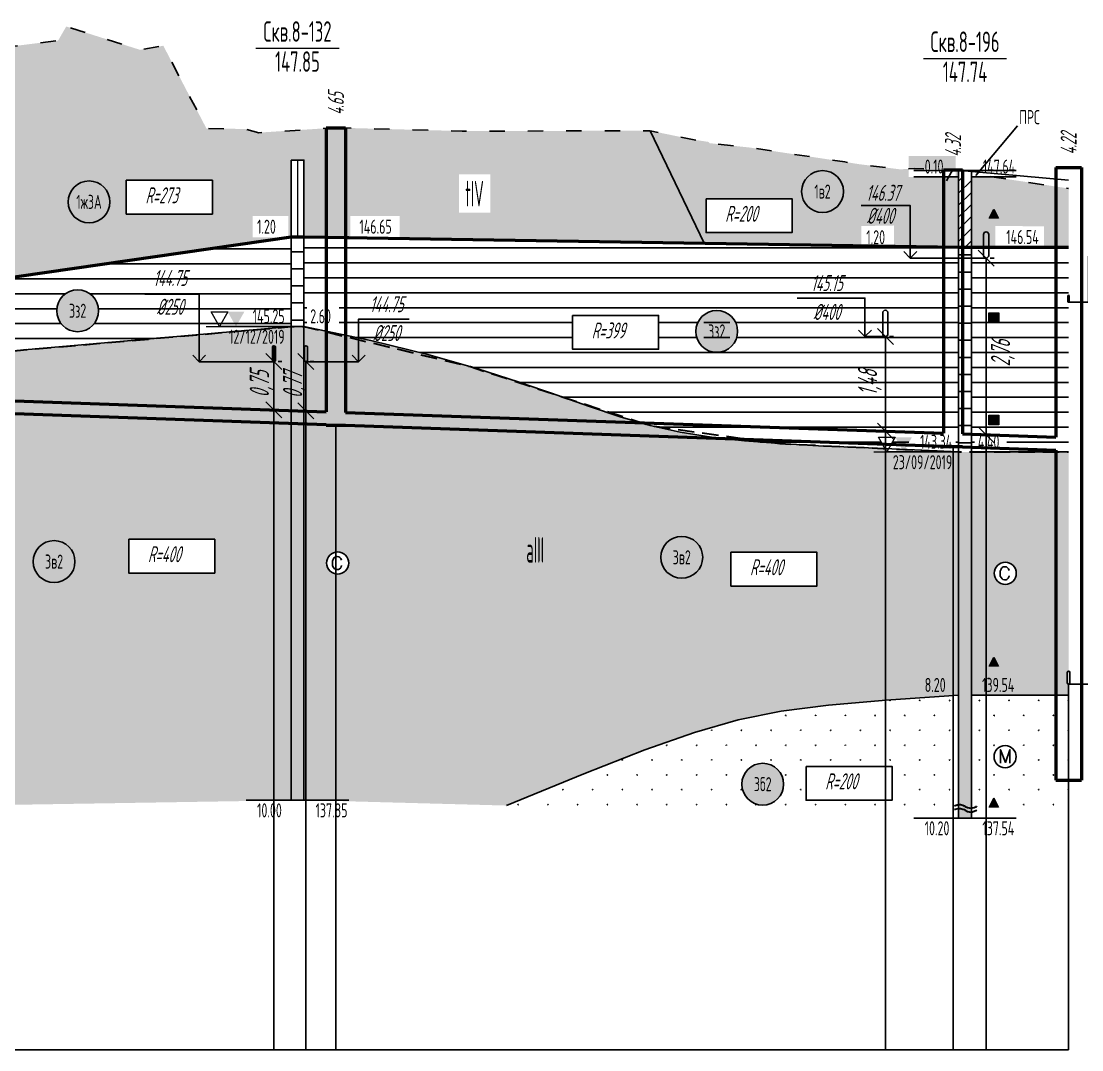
# Model space of a CAD drawing. Header units: metres. Extents: x -34 to 1749, y -3376 to -2956.
# Drawn here: x 201.6 to 367.3, y -3226.5 to -3065.7 of the extents above; entities that cross this region are included whole.
import ezdxf
from ezdxf.enums import TextEntityAlignment as Align

# ---------------------------------------------------------------- set-up
doc = ezdxf.new("R2010")
doc.units = ezdxf.units.M
doc.header["$LTSCALE"] = 0.2
doc.linetypes.add('ACAD_ISO03W100', pattern=[30, 12, -18])
doc.linetypes.add('штриховая', pattern=[19.05, 12.7, -6.35])
for name, color, linetype in [('МГТ_ИГ_Геология', 252, 'Continuous'), ('Примыкания', 7, 'Continuous'), ('Проектная земля', 7, 'Continuous'), ('Таблица', 7, 'Continuous'), ('Трубы', 7, 'Continuous'), ('Узлы', 7, 'Continuous'), ('Чёрная земля', 7, 'ACAD_ISO03W100')]:
    doc.layers.add(name, color=color, linetype=linetype)
doc.styles.add('SPDS', font='SPDS', dxfattribs={"width": 0.7, "oblique": 15, "height": 2.5})
doc.styles.get("Standard").update_dxf_attribs({"font": 'SPDS.shx', "width": 0.7, "oblique": 15, "height": 3})
doc.styles.add('Стиль Simplex', font='simplex.shx')
doc.dimstyles.new('ISO-25', dxfattribs={"dimtxt": 2.5, "dimasz": 2.5, "dimexe": 1.25, "dimexo": 0.625, "dimtad": 1, "dimtxsty": 'Standard', "dimcen": 2.5, "dimadec": 0, "dimazin": 0, "dimtfac": 1, "dimtmove": 0, "dimatfit": 3, "dimfxl": 1, "dimarcsym": 0})
pattern_1 = [(90, (-4.154, -2839.7676), (-2.5, 2.5), [0.11, -4.89]), (45, (-4.154, -2839.6576), (-2.5, 2.5), [0.113137, -3.422397]), (0, (-4.074, -2839.5776), (2.5, 2.5), [0.11, -4.89]), (315, (-3.964, -2839.5776), (2.5, 2.5), [0.113137, -3.422397]), (90, (-3.884, -2839.7676), (-2.5, 2.5), [0.11, -4.89]), (45, (-3.964, -2839.8476), (-2.5, 2.5), [0.113137, -3.422397]), (0, (-4.074, -2839.8476), (2.5, 2.5), [0.11, -4.89]), (315, (-4.154, -2839.7676), (2.5, 2.5), [0.113137, -3.422397])]

# ---------------------------------------------------------------- blocks, each defined once
blk = doc.blocks.new('CCE')
at = {"layer": 'МГТ_ИГ_Геология', "flags": 128}
blk.add_lwpolyline([(0.238, 0.049), (0.229, 0.075), (0.212, 0.091), (0.196, 0.103), (0.17, 0.107), (0.147, 0.103), (0.131, 0.093), (0.119, 0.084), (0.112, 0.068), (0.103, 0.049), (0.096, 0.035), (0.096, 0.014), (0.096, -0.005), (0.096, -0.023), (0.1, -0.04), (0.114, -0.063), (0.131, -0.084), (0.142, -0.091), (0.168, -0.098), (0.191, -0.096), (0.203, -0.091), (0.226, -0.07), (0.233, -0.049), (0.238, -0.04), (0.238, -0.033)], dxfattribs=at)
at = {"layer": 'МГТ_ИГ_Геология'}
blk.add_circle((0.178, 0.004), 0.173, dxfattribs=at)
blk = doc.blocks.new('DN')
at = {"layer": 'МГТ_ИГ_Геология', "lineweight": 30, "flags": 128}
for points in [[(-0.126, -0.007), (-0.117, -0.002), (-0.073, 0.011), (-0.033, 0.011), (0.003, 0), (0.02, -0.007), (0.039, -0.019), (0.074, -0.037), (0.103, -0.043), (0.125, -0.048), (0.151, -0.043), (0.18, -0.036), (0.213, -0.019), (0.223, -0.012)], [(-0.126, -0.068), (-0.117, -0.063), (-0.073, -0.05), (-0.033, -0.05), (0.003, -0.059), (0.02, -0.067), (0.039, -0.079), (0.074, -0.098), (0.103, -0.103), (0.125, -0.108), (0.151, -0.103), (0.18, -0.095), (0.213, -0.079), (0.223, -0.072)]]:
    blk.add_lwpolyline(points, dxfattribs=at)
blk = doc.blocks.new('PR_KV')
at = {"linetype": 'Continuous', "lineweight": 0}
blk.add_hatch(color=252, dxfattribs=at).paths.add_polyline_path([(-0.077, 0.075), (0.077, 0.075), (0.077, -0.075), (-0.077, -0.075)])
at = {"color": 252, "linetype": 'Continuous', "lineweight": 0, "flags": 128}
blk.add_lwpolyline([(-0.077, 0.075), (0.077, 0.075), (0.077, -0.075), (-0.077, -0.075)], close=True, dxfattribs=at)
blk = doc.blocks.new('PR_TR')
at = {"linetype": 'Continuous', "lineweight": 0}
blk.add_hatch(color=252, dxfattribs=at).paths.add_polyline_path([(0.072, -0.049), (-0.071, -0.049), (-0.001, 0.094)])
at = {"color": 252, "linetype": 'Continuous', "lineweight": 0, "flags": 128}
blk.add_lwpolyline([(0.072, -0.049), (-0.071, -0.049), (-0.001, 0.094)], close=True, dxfattribs=at)
blk = doc.blocks.new('CME')
at = {"layer": 'МГТ_ИГ_Геология', "flags": 128}
blk.add_lwpolyline([(0.103, -0.103), (0.103, 0.107), (0.18, -0.091), (0.252, 0.107), (0.252, -0.103)], dxfattribs=at)
at = {"layer": 'МГТ_ИГ_Геология'}
blk.add_circle((0.176, -0.001), 0.173, dxfattribs=at)
blk = doc.blocks.new('круг1_-26_3_-64_')
at = {"layer": 'МГТ_ИГ_Геология', "true_color": 0xffffff}
blk.add_hatch(color=7, dxfattribs=at).paths.add_polyline_path([(-0.327, 0, 1), (0.327, 0, 1)])
at = {"color": 7, "lineweight": 25}
blk.add_circle((0, 0), 0.327, dxfattribs=at)
at = {"layer": 'МГТ_ИГ_Геология', "style": 'Стиль Simplex', "width": 0.590909}
blk.add_text('1ж3А', height=0.22, dxfattribs=at).set_placement((0, 0), align=Align.MIDDLE_CENTER)
blk = doc.blocks.new('круг3_-25_2')
at = {"true_color": 0xffffff}
blk.add_hatch(color=7, dxfattribs=at).paths.add_polyline_path([(-0.327, 0, 1), (0.327, 0, 1)])
at = {"color": 7, "lineweight": 25}
blk.add_circle((0, 0), 0.327, dxfattribs=at)
at = {"color": 18, "lineweight": 25, "true_color": 0x000000, "style": 'Стиль Simplex', "width": 0.590909}
blk.add_text('3з2', height=0.22, dxfattribs=at).set_placement((0, 0), align=Align.MIDDLE_CENTER)
blk = doc.blocks.new('круг3_-30_2')
at = {"true_color": 0xffffff}
blk.add_hatch(color=7, dxfattribs=at).paths.add_polyline_path([(-0.327, 0, 1), (0.327, 0, 1)])
at = {"color": 7, "lineweight": 25}
blk.add_circle((0, 0), 0.327, dxfattribs=at)
at = {"color": 7, "lineweight": 25, "style": 'Стиль Simplex', "width": 0.590909}
blk.add_text('3в2', height=0.22, dxfattribs=at).set_placement((0, 0), align=Align.MIDDLE_CENTER)
blk = doc.blocks.new('круг3_-31_2')
at = {"true_color": 0xffffff}
blk.add_hatch(color=7, dxfattribs=at).paths.add_polyline_path([(-0.327, 0, 1), (0.327, 0, 1)])
at = {"color": 7, "lineweight": 25}
blk.add_circle((0, 0), 0.327, dxfattribs=at)
at = {"color": 18, "lineweight": 25, "true_color": 0x000000, "style": 'Стиль Simplex', "width": 0.590909}
blk.add_text('3б2', height=0.22, dxfattribs=at).set_placement((0, 0), align=Align.MIDDLE_CENTER)
blk = doc.blocks.new('круг1_-30_2')
at = {"layer": 'МГТ_ИГ_Геология', "true_color": 0xffffff}
blk.add_hatch(color=7, dxfattribs=at).paths.add_polyline_path([(-0.327, 0, 1), (0.327, 0, 1)])
at = {"color": 7, "lineweight": 25}
blk.add_circle((0, 0), 0.327, dxfattribs=at)
at = {"color": 7, "lineweight": 25, "style": 'Стиль Simplex', "width": 0.590909}
blk.add_text('1в2', height=0.22, dxfattribs=at).set_placement((0, 0), align=Align.MIDDLE_CENTER)
blk = doc.blocks.new('31231')
at = {"layer": 'МГТ_ИГ_Геология'}
blk.add_lwpolyline([(153.57, -218.19), (167.02, -218.19), (167.02, -223.48), (153.57, -223.48)], close=True, dxfattribs=at)
at = {"layer": 'МГТ_ИГ_Геология', "insert": (156.56, -219.29), "char_height": 2.5, "attachment_point": 1}
blk.add_mtext_dynamic_manual_height_columns('R=273', width=10.097, gutter_width=15, heights=[0], dxfattribs=at)
blk = doc.blocks.new('уке')
at = {"layer": 'МГТ_ИГ_Геология'}
blk.add_lwpolyline([(147.85, -230.19), (161.29, -230.19), (161.29, -235.48), (147.85, -235.48)], close=True, dxfattribs=at)
at = {"layer": 'МГТ_ИГ_Геология', "insert": (150.84, -231.29), "char_height": 2.5, "attachment_point": 1}
blk.add_mtext_dynamic_manual_height_columns('R=200', width=10.097, gutter_width=15, heights=[0], dxfattribs=at)
blk = doc.blocks.new('онгшлш')
at = {"layer": 'МГТ_ИГ_Геология'}
blk.add_lwpolyline([(147.85, -230.19), (161.29, -230.19), (161.29, -235.48), (147.85, -235.48)], close=True, dxfattribs=at)
at = {"layer": 'МГТ_ИГ_Геология', "insert": (150.84, -231.29), "char_height": 2.5, "attachment_point": 1}
blk.add_mtext_dynamic_manual_height_columns('R=399', width=10.097, gutter_width=15, heights=[0], dxfattribs=at)
blk = doc.blocks.new('A$C76455EE1')
at = {"layer": 'МГТ_ИГ_Геология'}
blk.add_lwpolyline([(0, 5.29), (13.44, 5.29), (13.44, 0), (0, 0)], close=True, dxfattribs=at)
at = {"layer": 'МГТ_ИГ_Геология', "insert": (2.99, 4.2), "char_height": 2.5, "attachment_point": 1}
blk.add_mtext_dynamic_manual_height_columns('R=200', width=10.097, gutter_width=15, heights=[0], dxfattribs=at)
blk = doc.blocks.new('A$C14065AAB')
at = {"layer": 'МГТ_ИГ_Геология'}
blk.add_lwpolyline([(0, 5.29), (13.44, 5.29), (13.44, 0), (0, 0)], close=True, dxfattribs=at)
at = {"layer": 'МГТ_ИГ_Геология', "insert": (2.99, 4.2), "char_height": 2.5, "attachment_point": 1}
blk.add_mtext_dynamic_manual_height_columns('R=400', width=10.097, gutter_width=15, heights=[0], dxfattribs=at)
blk = doc.blocks.new('_OBLIQUE')
at = {"color": 0, "linetype": 'ByBlock', "lineweight": -2}
blk.add_line((0.5, 0.5), (-0.5, -0.5), dxfattribs=at)
blk = doc.blocks.new('*D46')
at = {"layer": 'Defpoints', "color": 0, "transparency": 16777216}
for p in [(241.1, -3118.94), (241.1, -3118.94), (241.1, -3126.48)]:
    blk.add_point(p, dxfattribs=at)
at = {"layer": 'Примыкания', "color": 0, "lineweight": -2, "transparency": 16777216}
for p, q in [((241.1, -3118.94), (241.1, -3116.44)), ((241.1, -3126.48), (241.1, -3118.94)), ((241.73, -3118.94), (242.35, -3118.94)), ((241.1, -3126.48), (241.1, -3128.98)), ((241.73, -3126.48), (242.35, -3126.48))]:
    blk.add_line(p, q, dxfattribs=at)
at = {"layer": 'Примыкания', "color": 0, "lineweight": -2, "transparency": 16777216, "xscale": 2.5, "yscale": 2.5, "zscale": 2.5}
for p, rotation in [((241.1, -3118.94), 270), ((241.1, -3126.48), 90)]:
    blk.add_blockref('_OBLIQUE', p, dxfattribs=dict(at, rotation=rotation))
at = {"layer": 'Примыкания', "color": 0, "transparency": 16777216, "insert": (239.17, -3122.45), "char_height": 3, "width": 4.75, "attachment_point": 5, "rotation": 90}
blk.add_mtext('0,75', dxfattribs=at)
blk = doc.blocks.new('*D47')
at = {"layer": 'Defpoints', "color": 0, "transparency": 16777216}
for p in [(246.1, -3118.94), (246.1, -3118.94), (246.1, -3126.65)]:
    blk.add_point(p, dxfattribs=at)
at = {"layer": 'Примыкания', "color": 0, "lineweight": -2, "transparency": 16777216}
for p, q in [((246.1, -3118.94), (246.1, -3119.05)), ((246.73, -3118.94), (247.35, -3118.94)), ((246.1, -3126.65), (246.1, -3126.15)), ((246.73, -3126.65), (247.35, -3126.65))]:
    blk.add_line(p, q, dxfattribs=at)
at = {"layer": 'Примыкания', "color": 0, "lineweight": -2, "transparency": 16777216, "xscale": 2.5, "yscale": 2.5, "zscale": 2.5}
for p, rotation in [((246.1, -3118.94), 90), ((246.1, -3126.65), 270)]:
    blk.add_blockref('_OBLIQUE', p, dxfattribs=dict(at, rotation=rotation))
at = {"layer": 'Примыкания', "color": 0, "transparency": 16777216, "insert": (244.36, -3122.6), "char_height": 3, "width": 5.6687, "attachment_point": 5, "rotation": 90}
blk.add_mtext('0,77', dxfattribs=at)
blk = doc.blocks.new('*D48')
at = {"layer": 'Defpoints', "color": 0, "transparency": 16777216}
for p in [(336.61, -3115), (336.61, -3115), (336.61, -3129.82)]:
    blk.add_point(p, dxfattribs=at)
at = {"layer": 'Примыкания', "color": 0, "lineweight": -2, "transparency": 16777216}
for p, q in [((336.61, -3129.82), (336.61, -3115)), ((337.23, -3115), (337.86, -3115)), ((337.23, -3129.82), (337.86, -3129.82))]:
    blk.add_line(p, q, dxfattribs=at)
at = {"layer": 'Примыкания', "color": 0, "lineweight": -2, "transparency": 16777216, "xscale": 2.5, "yscale": 2.5, "zscale": 2.5}
for p, rotation in [((336.61, -3115), 90), ((336.61, -3129.82), 270)]:
    blk.add_blockref('_OBLIQUE', p, dxfattribs=dict(at, rotation=rotation))
at = {"layer": 'Примыкания', "color": 0, "transparency": 16777216, "insert": (334.17, -3122.23), "char_height": 3, "width": 5.1, "attachment_point": 5, "rotation": 90}
blk.add_mtext('1,48', dxfattribs=at)
blk = doc.blocks.new('*D49')
at = {"layer": 'Defpoints', "color": 0, "transparency": 16777216}
for p in [(352.34, -3102.75), (352.35, -3102.75), (352.34, -3130.37)]:
    blk.add_point(p, dxfattribs=at)
at = {"layer": 'Примыкания', "color": 0, "lineweight": -2, "transparency": 16777216}
for p, q in [((352.35, -3130.37), (352.35, -3102.75)), ((352.97, -3102.75), (353.6, -3102.75)), ((352.97, -3130.37), (353.6, -3130.37))]:
    blk.add_line(p, q, dxfattribs=at)
at = {"layer": 'Примыкания', "color": 0, "lineweight": -2, "transparency": 16777216, "xscale": 2.5, "yscale": 2.5, "zscale": 2.5}
for p, rotation in [((352.35, -3102.75), 90), ((352.35, -3130.37), 270)]:
    blk.add_blockref('_OBLIQUE', p, dxfattribs=dict(at, rotation=rotation))
at = {"layer": 'Примыкания', "color": 0, "transparency": 16777216, "insert": (354.95, -3117.62), "char_height": 3, "width": 5.6687, "attachment_point": 5, "rotation": 90}
blk.add_mtext('2,76', dxfattribs=at)

msp = doc.modelspace()

# ---------------------------------------------------------------- hatches: boundary and pattern name
at = {"layer": 'МГТ_ИГ_Геология'}
h = msp.add_hatch(dxfattribs=at)
h.set_pattern_fill('GR24', color=256, scale=10, style=0, pattern_type=2)
h.set_pattern_definition([(225, (-1.154, -2839.8476), (3e-16, -3), [2.1213, -2.12134]), (315, (-2.654, -2838.3476), (3, 0), [2.1213, -2.12134]), (45, (-4.154, -2839.8476), (0, 3), [2.1213, -2.12134]), (135, (-2.654, -2841.3476), (-3, 3e-16), [2.1213, -2.12134])])
h.paths.add_polyline_path([(180.044, -3093.327), (180.652, -3090.483), (181.117, -3087.06), (181.574, -3082.738), (173.065, -3083.328), (163.923, -3085.19), (154.611, -3087.085), (150.753, -3086.964), (145.056, -3088.578), (135.534, -3092.315), (123.634, -3092.667), (118.08, -3092.936), (110.319, -3090.172), (108.513, -3089.753), (103.293, -3089.753), (103.293, -3119.753), (170.214, -3110.082), (173.529, -3105.325), (176.036, -3101.591), (177.869, -3098.56), (179.161, -3095.912)])
edge = h.paths.add_edge_path(flags=16)
edge.add_arc((138.346, -3108.348), 3.273, 0, 360)
h.paths.add_polyline_path([(299.864, -3082.847), (270.48, -3082.908), (250.768, -3082.373), (238.74, -3083.149), (236.517, -3082.575), (230.552, -3082.512), (223.813, -3069.576), (220.164, -3070.212), (208.651, -3066.564), (207.377, -3068.774), (194.812, -3070.331), (186.753, -3069.439), (184.75, -3075.742), (181.574, -3082.738), (181.117, -3087.06), (180.652, -3090.483), (180.044, -3093.327), (179.161, -3095.912), (177.869, -3098.56), (176.036, -3101.591), (173.529, -3105.325), (170.214, -3110.082), (243.768, -3099.452), (243.768, -3087.452), (245.768, -3087.452), (245.768, -3099.452), (308.31, -3100.431)])
edge = h.paths.add_edge_path(flags=16)
edge.add_arc((212.211, -3093.975), 3.273, 0, 360)
h.paths.add_polyline_path([(348.057, -3088.968), (347.173, -3088.938), (341.207, -3088.735), (338.956, -3088.895), (332.472, -3088.08), (330.263, -3087.721), (315.382, -3085.48), (309.167, -3084.803), (308.945, -3084.599), (306.49, -3084.223), (299.864, -3082.847), (308.31, -3100.431), (348.057, -3101.052)])
edge = h.paths.add_edge_path(flags=16)
edge.add_arc((326.793, -3092.358), 3.273, 0, 360)
h.paths.add_polyline_path([(365.232, -3091.879), (353.62, -3090.106), (353.387, -3090.052), (350.057, -3090.052), (350.057, -3101.052), (365.232, -3101.052)])
h.paths.add_polyline_path([(354.276, -3096.546), (352.846, -3096.546), (353.546, -3095.116)], flags=16)
h.paths.add_polyline_path([(103.743, -3119.803), (108.805, -3119.803), (108.805, -3116.503), (103.743, -3116.503)])
h.paths.add_polyline_path([(103.743, -3092.803), (108.805, -3092.803), (108.805, -3089.503), (103.743, -3089.503)], flags=16)
h.paths.add_polyline_path([(190.003, -3099.554), (194.429, -3099.554), (194.429, -3093.554), (190.003, -3093.554)], flags=16)
h.paths.add_polyline_path([(269.983, -3095.68), (274.879, -3095.68), (274.879, -3089.68), (269.983, -3089.68)], flags=16)
h.paths.add_polyline_path([(253.041, -3099.502), (260.724, -3099.502), (260.724, -3096.202), (253.041, -3096.202)], flags=16)
h.paths.add_polyline_path([(237.795, -3099.502), (243.318, -3099.502), (243.318, -3096.202), (237.795, -3096.202)], flags=16)
h.paths.add_polyline_path([(332.828, -3101.056), (337.956, -3100.962), (337.956, -3097.662), (332.828, -3097.756)])
h.paths.add_polyline_path([(340.255, -3090.102), (347.607, -3090.102), (347.607, -3086.802), (340.255, -3086.802)], flags=16)
h.paths.add_polyline_path([(353.771, -3101.055), (361.37, -3101.079), (361.37, -3097.779), (353.771, -3097.755)])
h.paths.add_polyline_path([(142.5, -3098.795), (155.942, -3098.795), (155.942, -3104.089), (142.5, -3104.089)], flags=16)
h.paths.add_polyline_path([(144.674, -3103.294), (145.747, -3099.29)], flags=0)
h.paths.add_polyline_path([(218.036, -3090.596), (231.479, -3090.596), (231.479, -3095.891), (218.036, -3095.891)], flags=16)
h.paths.add_polyline_path([(220.029, -3095.096), (221.102, -3091.091)], flags=0)
h.paths.add_polyline_path([(308.593, -3093.482), (322.035, -3093.482), (322.035, -3098.777), (308.593, -3098.777)], flags=16)
h.paths.add_polyline_path([(310.794, -3097.878), (311.84, -3093.977)], flags=0)
h = msp.add_hatch(dxfattribs=at)
h.set_pattern_fill('CONSIST', color=256, scale=0.42, style=0, pattern_type=2)
h.set_pattern_definition([(45, (71.7363, -4566.4523), (-0.9429269, 0.9429269), [])])
h.paths.add_polyline_path([(348.057, -3090.052), (350.057, -3090.052), (350.057, -3101.052), (348.057, -3101.052)])
h = msp.add_hatch(dxfattribs=at)
h.set_pattern_fill('GR07', color=256, scale=10, style=0, pattern_type=2)
h.set_pattern_definition([(0, (-4.2444, -2903.0034), (0, 7), [16.33, 0]), (0, (-4.2444, -2900.6734), (0, 7), [16.33, 0]), (0, (-4.2444, -2898.3334), (0, 7), [16.33, 0])])
h.paths.add_polyline_path([(243.768, -3099.452), (170.214, -3110.082), (169.733, -3112.075), (169.321, -3113.624), (168.913, -3114.852), (168.445, -3115.878), (167.85, -3116.823), (167.065, -3117.808), (166.023, -3118.953), (164.66, -3120.379), (243.768, -3113.452)])
h.paths.add_polyline_path([(213.703, -3110.989, -1), (207.157, -3110.989, -1)], flags=16)
h.paths.add_polyline_path([(208.395, -3112.639), (212.466, -3112.639), (212.466, -3109.339), (208.395, -3109.339)], flags=8)
h.paths.add_polyline_path([(230.477, -3117.724), (243.606, -3117.724), (243.606, -3112.695), (230.477, -3112.695)], flags=25)
h.paths.add_polyline_path([(236.027, -3113.502), (243.318, -3113.502), (243.318, -3110.202), (236.027, -3110.202)], flags=24)
h = msp.add_hatch(dxfattribs=at)
h.set_pattern_fill('CONSIST', color=256, scale=0.84, angle=-44.99996, style=0, pattern_type=2)
h.set_pattern_definition([(4e-05, (88.3077, -4565.9523), (-2e-06, 2.667), [])])
h.paths.add_polyline_path([(243.768, -3099.452), (245.768, -3099.452), (245.768, -3113.452), (243.768, -3113.452)])
h = msp.add_hatch(dxfattribs=at)
h.set_pattern_fill('GR07', color=256, scale=10, style=0, pattern_type=2)
h.set_pattern_definition([(0, (-4.244, -2839.8476), (0, 7), [16.33, 0]), (0, (-4.244, -2837.5176), (0, 7), [16.33, 0]), (0, (-4.244, -2835.1776), (0, 7), [16.33, 0])])
h.paths.add_polyline_path([(365.232, -3101.052), (350.057, -3101.052), (350.057, -3133.052), (365.232, -3133.052)])
h.paths.add_polyline_path([(354.327, -3112.802), (352.787, -3112.802), (352.787, -3111.302), (354.327, -3111.302)], flags=16)
h.paths.add_polyline_path([(354.327, -3127.302), (354.327, -3128.802), (352.787, -3128.802), (352.787, -3127.302)], flags=16)
h.paths.add_polyline_path([(348.057, -3101.052), (245.768, -3099.452), (245.768, -3113.452), (256.21, -3115.618), (265.149, -3117.818), (272.81, -3120.002), (279.419, -3122.119), (285.201, -3124.119), (290.382, -3125.952), (295.188, -3127.567), (299.844, -3128.915), (304.556, -3129.963), (309.444, -3130.747), (314.608, -3131.325), (320.148, -3131.752), (326.163, -3132.082), (332.753, -3132.372), (336.563, -3132.532), (335.557, -3130.752), (338.157, -3130.752), (337.138, -3132.556), (340.018, -3132.677), (348.057, -3133.052)])
edge = h.paths.add_edge_path(flags=16)
edge.add_arc((310.264, -3114.21), 3.273, 0, 360)
h.paths.add_polyline_path([(350.507, -3133.102), (355.569, -3133.102), (355.569, -3129.802), (350.507, -3129.802)])
h.paths.add_polyline_path([(308.229, -3115.86), (312.3, -3115.86), (312.3, -3112.56), (308.229, -3112.56)], flags=0)
h.paths.add_polyline_path([(340.255, -3133.102), (347.607, -3133.102), (347.607, -3129.802), (340.255, -3129.802)])
h.paths.add_polyline_path([(246.218, -3113.502), (251.28, -3113.502), (251.28, -3110.202), (246.218, -3110.202)], flags=16)
h.paths.add_polyline_path([(287.739, -3111.723), (301.181, -3111.723), (301.181, -3117.017), (287.739, -3117.017)], flags=16)
h.paths.add_polyline_path([(289.029, -3116.07), (290.061, -3112.218)], flags=0)
h = msp.add_hatch(dxfattribs=at)
h.set_pattern_fill('CONSIST', color=256, scale=0.84, angle=-44.99996, style=0, pattern_type=2)
h.set_pattern_definition([(4e-05, (71.7363, -4566.4523), (-2e-06, 2.667), [])])
h.paths.add_polyline_path([(348.057, -3101.052), (350.057, -3101.052), (350.057, -3133.052), (348.057, -3133.052)])
at = {"layer": 'МГТ_ИГ_Геология', "true_color": 0x0000ff}
for points in [[(235.168, -3113.452), (233.868, -3111.152), (236.468, -3111.152)], [(339.457, -3133.052), (338.157, -3130.752), (340.757, -3130.752)]]:
    msp.add_hatch(color=5, dxfattribs=at).paths.add_polyline_path(points)
at = {"layer": 'МГТ_ИГ_Геология'}
h = msp.add_hatch(dxfattribs=at)
h.set_pattern_fill('GR28', color=256, scale=10, style=0, pattern_type=2)
h.set_pattern_definition(pattern_1)
h.paths.add_polyline_path([(243.768, -3113.452), (176.808, -3119.316), (174.144, -3134.138), (168.673, -3145.993), (160.866, -3155.167), (151.195, -3161.943), (140.132, -3166.605), (128.146, -3169.438), (115.709, -3170.726), (103.293, -3170.753), (103.293, -3176.753), (114.048, -3177.907), (122.355, -3178.88), (128.81, -3179.816), (134.007, -3180.858), (138.544, -3182.147), (143.016, -3183.828), (148.018, -3186.042), (154.148, -3188.932), (243.768, -3187.485)])
h.paths.add_polyline_path([(203.474, -3150.179, -1), (210.019, -3150.179, -1)], flags=16)
h.paths.add_polyline_path([(113.57, -3174.009, -1), (117.036, -3174.009, -1)], flags=16)
h.paths.add_polyline_path([(114.478, -3174.278), (114.518, -3174.448), (114.658, -3174.678), (114.828, -3174.888), (114.938, -3174.958), (115.198, -3175.028), (115.5, -3175.002), (115.548, -3174.958), (115.428, -3175.008), (115.198, -3175.028), (114.869, -3174.94), (114.658, -3174.678), (114.478, -3174.382)], flags=0)
h.paths.add_polyline_path([(107.512, -3174.247), (106.082, -3174.247), (106.782, -3172.817)], flags=16)
h.paths.add_polyline_path([(101.293, -3170.753), (87.895, -3170.753), (87.895, -3176.753), (101.293, -3176.753)])
h.paths.add_polyline_path([(204.556, -3151.829), (208.937, -3151.829), (208.937, -3148.529), (204.556, -3148.529)], flags=8)
h.paths.add_polyline_path([(185.504, -3153.816), (190.171, -3153.816), (190.171, -3147.816), (185.504, -3147.816)], flags=24)
h.paths.add_polyline_path([(230.477, -3117.724), (243.606, -3117.724), (243.606, -3112.695), (230.477, -3112.695)], flags=9)
h.paths.add_polyline_path([(103.615, -3171.345), (108.429, -3171.345), (108.429, -3168.045), (103.615, -3168.045)], flags=24)
h.paths.add_polyline_path([(93.552, -3176.803), (100.843, -3176.803), (100.843, -3173.503), (93.552, -3173.503)], flags=9)
h.paths.add_polyline_path([(218.42, -3146.686), (231.863, -3146.686), (231.863, -3151.98), (218.42, -3151.98)], flags=16)
h.paths.add_polyline_path([(220.622, -3150.888), (228.347, -3150.888), (229.34, -3147.181), (221.615, -3147.181)], flags=8)
for points in [[(243.768, -3113.452), (245.768, -3113.452), (245.768, -3187.452), (243.768, -3187.452)], [(348.057, -3133.052), (350.057, -3133.052), (350.057, -3171.052), (348.057, -3171.052)], [(348.057, -3171.052), (350.057, -3171.052), (350.057, -3190.252), (348.057, -3190.252)]]:
    msp.add_hatch(color=256, dxfattribs=at).paths.add_polyline_path(points)
h = msp.add_hatch(dxfattribs=at)
h.set_pattern_fill('GR28', color=256, scale=10, style=0, pattern_type=2)
h.set_pattern_definition(pattern_1)
h.paths.add_polyline_path([(365.232, -3133.052), (350.057, -3133.052), (350.057, -3171.052), (365.232, -3171.052)])
h.paths.add_polyline_path([(354.276, -3166.546), (352.846, -3166.546), (353.546, -3165.116)], flags=16)
h.paths.add_polyline_path([(353.609, -3152.014, -1), (357.075, -3152.014, -1)], flags=16)
h.paths.add_polyline_path([(355.587, -3152.962), (355.467, -3153.012), (355.237, -3153.032), (354.909, -3152.944), (354.697, -3152.682), (354.517, -3152.387), (354.517, -3152.282), (354.557, -3152.452), (354.697, -3152.682), (354.867, -3152.892), (354.977, -3152.962), (355.237, -3153.032), (355.539, -3153.006)], flags=0)
h.paths.add_polyline_path([(348.057, -3133.052), (336.857, -3133.052), (336.563, -3132.532), (332.753, -3132.372), (326.163, -3132.082), (320.148, -3131.752), (314.608, -3131.325), (309.444, -3130.747), (304.556, -3129.963), (299.844, -3128.915), (295.188, -3127.567), (290.382, -3125.952), (285.201, -3124.119), (279.419, -3122.119), (272.81, -3120.002), (265.149, -3117.818), (256.21, -3115.618), (245.768, -3113.452), (245.768, -3187.452), (277.412, -3188.302), (289.528, -3183.359), (299.049, -3179.617), (306.804, -3176.873), (313.621, -3174.925), (320.326, -3173.572), (327.749, -3172.61), (336.717, -3171.837), (348.057, -3171.052)])
h.paths.add_polyline_path([(301.532, -3149.511, -1), (308.078, -3149.511, -1)], flags=16)
h.paths.add_polyline_path([(249.32, -3150.414, -1), (252.786, -3150.414, -1)], flags=16)
h.paths.add_polyline_path([(250.948, -3151.432), (250.62, -3151.344), (250.408, -3151.082), (250.228, -3150.787), (250.228, -3150.682), (250.268, -3150.852), (250.408, -3151.082), (250.578, -3151.292), (250.688, -3151.362), (250.948, -3151.432), (251.25, -3151.406), (251.298, -3151.362), (251.178, -3151.412)], flags=0)
h.paths.add_polyline_path([(350.507, -3171.102), (355.569, -3171.102), (355.569, -3167.802), (350.507, -3167.802)], flags=9)
h.paths.add_polyline_path([(302.614, -3151.161), (306.995, -3151.161), (306.995, -3147.861), (302.614, -3147.861)], flags=8)
h.paths.add_polyline_path([(279.505, -3151.347), (284.171, -3151.347), (284.171, -3145.347), (279.505, -3145.347)], flags=24)
h.paths.add_polyline_path([(340.255, -3171.102), (347.607, -3171.102), (347.607, -3167.802), (340.255, -3167.802)], flags=24)
h.paths.add_polyline_path([(334.271, -3137.324), (347.895, -3137.324), (347.895, -3132.295), (334.271, -3132.295)], flags=24)
h.paths.add_polyline_path([(312.47, -3148.721), (325.913, -3148.721), (325.913, -3154.016), (312.47, -3154.016)], flags=16)
h.paths.add_polyline_path([(314.672, -3152.923), (322.397, -3152.923), (323.39, -3149.216), (315.665, -3149.216)], flags=8)
h = msp.add_hatch(dxfattribs=at)
h.set_pattern_fill('GR29', color=256, scale=10, style=0, pattern_type=2)
h.set_pattern_definition([(197.87055, (0.46004, -2835.20363), (-13.93858614, -4.643934418), [0.05431, -151.27925]), (197.87055, (-1.83996, -2837.50363), (-13.93858614, -4.643934418), [0.05431, -151.27925]), (270, (-1.8914, -2837.5204), (4.646195, 3e-16), [0.054306, -4.58963]), (270, (0.4086, -2835.2204), (4.646195, 3e-16), [0.054306, -4.58963]), (342.12945, (0.40904, -2835.27463), (130.09347064, -41.795409755), [0.05431, -151.27925]), (342.12945, (-1.89096, -2837.57463), (130.09347064, -41.795409755), [0.05431, -151.27925]), (53.95936, (0.46004, -2835.29163), (23.2309769, 32.50754092), [0.05431, -63.120667]), (53.95936, (-1.83996, -2837.59163), (23.2309769, 32.50754092), [0.05431, -63.120667]), (126.04064, (-1.80776, -2837.54763), (-13.93858614, 18.57573767), [0.054306, -63.12067]), (126.04064, (0.49224, -2835.24763), (-13.93858614, 18.57573767), [0.054306, -63.12067])])
h.paths.add_polyline_path([(365.232, -3171.052), (350.057, -3171.052), (350.057, -3190.252), (365.232, -3190.252)])
h.paths.add_polyline_path([(357.052, -3180.662, -1), (353.586, -3180.662, -1)], flags=16)
h.paths.add_polyline_path([(353.546, -3187.116), (354.276, -3188.546), (352.846, -3188.546)], flags=16)
h.paths.add_polyline_path([(348.057, -3171.052), (336.717, -3171.837), (327.749, -3172.61), (320.326, -3173.572), (313.621, -3174.925), (306.804, -3176.873), (299.049, -3179.617), (289.528, -3183.359), (277.412, -3188.302), (348.057, -3190.199)])
h.paths.add_polyline_path([(320.724, -3184.961, -1), (314.178, -3184.961, -1)], flags=16)
h.paths.add_polyline_path([(315.261, -3186.611), (319.642, -3186.611), (319.642, -3183.311), (315.261, -3183.311)], flags=8)
h.paths.add_polyline_path([(324.22, -3182.171), (337.662, -3182.171), (337.662, -3187.466), (324.22, -3187.466)], flags=16)
h.paths.add_polyline_path([(326.422, -3186.567), (333.972, -3186.567), (335.017, -3182.666), (327.467, -3182.666)], flags=8)

# ---------------------------------------------------------------- linework, layer by layer
at = {"layer": 'МГТ_ИГ_Геология', "linetype": 'Continuous', "lineweight": 0}
for p, q in [((238.268, -3069.952), (251.268, -3069.952)), ((342.557, -3071.552), (355.557, -3071.552)), ((244.768, -3087.452), (244.768, -3099.452))]:
    msp.add_line(p, q, dxfattribs=at)
at = {"layer": 'МГТ_ИГ_Геология', "linetype": 'Continuous', "lineweight": 25}
for p, q in [((341.057, -3089.052), (348.057, -3089.052)), ((357.057, -3089.052), (350.057, -3089.052)), ((341.057, -3090.052), (348.057, -3090.052)), ((350.057, -3090.052), (357.057, -3090.052)), ((245.768, -3099.452), (252.768, -3099.452)), ((350.057, -3171.052), (365.232, -3171.052)), ((236.768, -3187.452), (243.768, -3187.452)), ((245.768, -3187.452), (252.768, -3187.452)), ((341.057, -3190.252), (348.057, -3190.252)), ((350.057, -3190.252), (357.057, -3190.252))]:
    msp.add_line(p, q, dxfattribs=at)
at = {"layer": 'МГТ_ИГ_Геология', "color": 7, "linetype": 'Continuous', "lineweight": 25}
for p, q in [((341.057, -3101.052), (348.057, -3101.052)), ((350.057, -3101.052), (357.057, -3101.052)), ((350.057, -3133.052), (365.232, -3133.052))]:
    msp.add_line(p, q, dxfattribs=at)
at = {"layer": 'МГТ_ИГ_Геология', "linetype": 'Continuous', "lineweight": 25, "flags": 128}
for points in [[(299.864, -3082.847), (308.31, -3100.431)], [(348.057, -3171.052), (336.717, -3171.837), (327.749, -3172.61), (320.326, -3173.572), (313.621, -3174.925), (306.804, -3176.873), (299.049, -3179.617), (289.528, -3183.359), (277.412, -3188.302)]]:
    msp.add_lwpolyline(points, dxfattribs=at)
at = {"layer": 'МГТ_ИГ_Геология', "lineweight": 25, "flags": 128}
msp.add_lwpolyline([(350.76, -3089.871), (357.271, -3082.067)], dxfattribs=at)
at = {"layer": 'МГТ_ИГ_Геология', "linetype": 'Continuous', "lineweight": 25}
msp.add_lwpolyline([(243.768, -3087.452), (245.768, -3087.452), (245.768, -3187.452), (243.768, -3187.452), (243.768, -3087.452), (243.768, -3087.452)], close=True, dxfattribs=at)
at = {"layer": 'МГТ_ИГ_Геология', "color": 18, "linetype": 'Continuous', "lineweight": 25, "true_color": 0x000000}
msp.add_lwpolyline([(348.057, -3089.052), (350.057, -3089.052), (350.057, -3190.252), (348.057, -3190.252), (348.057, -3089.052), (348.057, -3089.052)], close=True, dxfattribs=at)
at = {"layer": 'МГТ_ИГ_Геология', "linetype": 'Continuous', "lineweight": 50, "flags": 128}
msp.add_lwpolyline([(103.293, -3119.753), (243.768, -3099.452), (245.768, -3099.452), (348.057, -3101.052), (365.232, -3101.052)], dxfattribs=at)
at = {"layer": 'МГТ_ИГ_Геология', "color": 5, "linetype": 'Continuous', "lineweight": 0, "true_color": 0x0000ff, "flags": 128}
for points in [[(230.518, -3113.452), (243.768, -3113.452), (232.568, -3113.452), (231.268, -3111.152), (233.868, -3111.152), (232.568, -3113.452)], [(334.807, -3133.052), (348.057, -3133.052), (336.857, -3133.052), (335.557, -3130.752), (338.157, -3130.752), (336.857, -3133.052)]]:
    msp.add_lwpolyline(points, dxfattribs=at)
at = {"layer": 'МГТ_ИГ_Геология', "color": 5, "linetype": 'штриховая', "lineweight": 30, "flags": 128}
msp.add_lwpolyline([(101.293, -3125.753), (103.293, -3125.753), (243.768, -3113.452), (245.768, -3113.452), (271.815, -3119.718), (299.844, -3128.915), (320.148, -3131.752), (348.057, -3133.052), (365.232, -3133.052)], dxfattribs=at)
at = {"layer": 'МГТ_ИГ_Геология', "color": 7, "linetype": 'Continuous', "lineweight": 25, "flags": 128}
for points in [[(103.293, -3125.753), (243.768, -3113.452), (245.768, -3113.452)], [(245.768, -3113.452), (256.21, -3115.618), (265.149, -3117.818), (272.81, -3120.002), (279.419, -3122.119), (285.201, -3124.119), (290.382, -3125.952), (295.188, -3127.567), (299.844, -3128.915), (304.556, -3129.963), (309.444, -3130.747), (314.608, -3131.325), (320.148, -3131.752), (326.163, -3132.082), (332.753, -3132.372), (340.018, -3132.677), (348.057, -3133.052)]]:
    msp.add_lwpolyline(points, dxfattribs=at)
at = {"layer": 'Примыкания'}
for p, q in [((351.934, -3099.059), (351.934, -3102.336)), ((352.754, -3099.059), (352.754, -3102.336)), ((352.344, -3102.745), (352.344, -3226.467)), ((365.123, -3108.669), (365.123, -3109.549)), ((365.343, -3108.669), (365.343, -3109.549)), ((336.196, -3111.317), (336.196, -3114.594)), ((337.015, -3111.317), (337.015, -3114.594)), ((336.605, -3115.004), (336.605, -3226.467)), ((240.852, -3116.692), (240.852, -3118.692)), ((241.352, -3116.692), (241.352, -3118.692)), ((245.852, -3116.693), (245.852, -3118.693)), ((246.352, -3116.693), (246.352, -3118.693)), ((241.102, -3118.942), (241.102, -3226.467)), ((246.102, -3118.943), (246.102, -3226.467)), ((365.028, -3167.501), (365.028, -3169.142)), ((365.438, -3167.501), (365.438, -3169.142))]:
    msp.add_line(p, q, dxfattribs=at)
at = {"layer": 'Примыкания', "color": 0, "flags": 128}
for points in [[(352.344, -3102.745), (340.508, -3102.745), (340.508, -3094.551), (332.844, -3094.551)], [(339.508, -3101.745), (340.508, -3102.745), (341.508, -3101.745)], [(365.233, -3109.659), (368.352, -3109.659), (368.352, -3102.467), (375.79, -3102.467)], [(241.102, -3118.942), (229.41, -3118.942), (229.41, -3108.391), (220.912, -3108.391)], [(336.605, -3115.004), (333.424, -3115.004), (333.424, -3108.994), (322.849, -3108.994)], [(246.102, -3118.943), (254.32, -3118.943), (254.32, -3112.282), (262.195, -3112.282)], [(332.424, -3114.004), (333.424, -3115.004), (334.424, -3114.004)], [(228.41, -3117.942), (229.41, -3118.942), (230.41, -3117.942)], [(253.32, -3117.943), (254.32, -3118.943), (255.32, -3117.943)], [(365.233, -3169.347), (369.045, -3169.347), (369.045, -3162.985), (376.478, -3162.985)]]:
    msp.add_lwpolyline(points, dxfattribs=at)
at = {"layer": 'Примыкания'}
for centre, radius, start, end in [((352.344, -3099.059), 0.41, 0, 180), ((352.344, -3102.336), 0.41, 180, 360), ((365.233, -3108.669), 0.11, 0, 180), ((365.233, -3109.549), 0.11, 180, 0), ((336.605, -3111.317), 0.41, 0, 180), ((336.605, -3114.594), 0.41, 180, 360), ((241.102, -3116.692), 0.25, 360, 180), ((246.102, -3116.693), 0.25, 360, 180), ((241.102, -3118.692), 0.25, 180, 0), ((246.102, -3118.693), 0.25, 180, 0), ((365.233, -3167.501), 0.205, 0, 180), ((365.233, -3169.142), 0.205, 180, 0)]:
    msp.add_arc(centre, radius, start, end, dxfattribs=at)
at = {"layer": 'Проектная земля', "flags": 128}
for points in [[(346.17, -3090.696), (347.152, -3088.939), (347.174, -3088.94)], [(347.174, -3088.94), (365.233, -3090.593)]]:
    msp.add_lwpolyline(points, dxfattribs=at)
at = {"layer": 'Таблица'}
msp.add_line((87.896, -3226.467), (365.233, -3226.467), dxfattribs=at)
at = {"layer": 'Трубы', "lineweight": 50, "flags": 128}
for points in [[(188.753, -3124.645), (249.268, -3126.763)], [(188.753, -3126.645), (249.268, -3128.763)], [(252.268, -3126.868), (345.674, -3130.137)], [(252.268, -3128.868), (345.674, -3132.137)], [(348.674, -3130.242), (363.233, -3130.752)], [(348.674, -3132.242), (363.233, -3132.752)]]:
    msp.add_lwpolyline(points, dxfattribs=at)
at = {"layer": 'Узлы', "lineweight": 50}
for p, q in [((249.268, -3082.388), (252.268, -3082.388)), ((249.268, -3082.388), (249.268, -3126.763)), ((252.268, -3082.388), (252.268, -3126.868)), ((345.674, -3088.94), (348.674, -3088.94)), ((345.674, -3088.94), (345.674, -3130.137)), ((348.674, -3088.94), (348.674, -3130.242)), ((363.233, -3088.593), (367.233, -3088.593)), ((363.233, -3088.593), (363.233, -3130.752)), ((367.233, -3088.593), (367.233, -3184.347)), ((249.268, -3128.763), (249.268, -3128.841)), ((249.268, -3128.841), (252.268, -3128.841)), ((252.268, -3128.868), (252.268, -3128.841)), ((345.674, -3132.137), (345.674, -3132.216)), ((345.674, -3132.216), (348.674, -3132.216)), ((348.674, -3132.242), (348.674, -3132.216)), ((363.233, -3132.752), (363.233, -3184.347)), ((363.233, -3184.347), (367.233, -3184.347))]:
    msp.add_line(p, q, dxfattribs=at)
at = {"layer": 'Узлы'}
for p, q in [((250.768, -3128.841), (250.768, -3226.467)), ((347.174, -3132.216), (347.174, -3226.467)), ((365.233, -3169.347), (365.233, -3226.467))]:
    msp.add_line(p, q, dxfattribs=at)
at = {"layer": 'Чёрная земля', "flags": 128}
for points in [[(186.753, -3069.454), (194.812, -3070.346), (207.377, -3068.788), (208.651, -3066.579), (220.164, -3070.227), (223.814, -3069.591), (230.552, -3082.527), (236.517, -3082.59), (238.741, -3083.164), (250.768, -3082.388)], [(250.768, -3082.388), (270.48, -3082.923), (299.864, -3082.862), (306.49, -3084.238), (308.945, -3084.614), (309.167, -3084.818), (315.382, -3085.495), (330.264, -3087.735), (332.472, -3088.095), (338.956, -3088.91), (341.207, -3088.75), (347.174, -3088.953)], [(347.174, -3088.953), (348.804, -3089.008), (353.621, -3090.121), (365.233, -3091.893)]]:
    msp.add_lwpolyline(points, dxfattribs=at)

# ---------------------------------------------------------------- block references
at = {"layer": 'МГТ_ИГ_Геология', "xscale": 10, "yscale": 10, "zscale": 10}
for name, p in [('круг1_-30_2', (326.793, -3092.358)), ('круг1_-26_3_-64_', (212.211, -3093.975)), ('PR_TR', (353.557, -3096.052)), ('круг3_-25_2', (210.43, -3110.989)), ('круг3_-25_2', (310.264, -3114.21)), ('PR_KV', (353.557, -3112.052)), ('PR_KV', (353.557, -3128.052)), ('круг3_-30_2', (206.746, -3150.179)), ('круг3_-30_2', (304.805, -3149.511)), ('CCE', (249.268, -3150.452)), ('CCE', (353.557, -3152.052)), ('PR_TR', (353.557, -3166.052)), ('CME', (353.557, -3180.652)), ('круг3_-31_2', (317.451, -3184.961)), ('PR_TR', (353.557, -3188.052)), ('DN', (348.692, -3188.252))]:
    msp.add_blockref(name, p, dxfattribs=at)
at = {"layer": 'МГТ_ИГ_Геология', "color": 3}
for name, p in [('31231', (64.463, -2872.409)), ('уке', (160.745, -2863.293)), ('онгшлш', (139.891, -2881.534)), ('A$C14065AAB', (218.42, -3151.98)), ('A$C14065AAB', (312.47, -3154.016)), ('A$C76455EE1', (324.22, -3187.466))]:
    msp.add_blockref(name, p, dxfattribs=at)

# ---------------------------------------------------------------- texts
at = {"layer": 'МГТ_ИГ_Геология', "lineweight": 25, "style": 'Стиль Simplex', "width": 0.5625}
for s, p in [('Скв.8-132', (244.768, -3068.952)), ('Скв.8-196', (349.057, -3070.552))]:
    msp.add_text(s, height=3.2, dxfattribs=at).set_placement(p, align=Align.CENTER)
for s, p in [('147.85', (244.768, -3070.452)), ('147.74', (349.057, -3072.052))]:
    msp.add_text(s, height=3.2, dxfattribs=at).set_placement(p, align=Align.TOP_CENTER)
at = {"layer": 'МГТ_ИГ_Геология', "lineweight": 25, "style": 'Стиль Simplex', "width": 0.590909}
for s, p in [('ПРС', (357.513, -3081.837)), ('0.10', (342.752, -3089.552)), ('1.20', (238.463, -3098.952)), ('1.20', (333.635, -3100.601)), ('8.20', (342.752, -3170.552))]:
    msp.add_text(s, height=2.2, dxfattribs=at).set_placement(p)
for s, p in [('147.64', (356.891, -3089.552)), ('146.65', (259.496, -3098.952)), ('146.54', (360.571, -3100.566)), ('139.54', (356.75, -3170.552))]:
    msp.add_text(s, height=2.2, dxfattribs=at).set_placement(p, align=Align.RIGHT)
at = {"layer": 'МГТ_ИГ_Геология', "lineweight": 30, "style": 'Стиль Simplex', "width": 0.4}
for s, p in [('tIV', (270.983, -3092.68)), ('aIII', (280.505, -3148.347))]:
    msp.add_text(s, height=4, dxfattribs=at).set_placement(p, align=Align.MIDDLE_LEFT)
at = {"layer": 'МГТ_ИГ_Геология', "color": 5, "lineweight": 25, "true_color": 0x0000ff, "style": 'Стиль Simplex', "width": 0.590909}
for s, p in [('145.25', (242.768, -3112.952)), ('143.34', (347.057, -3132.552))]:
    msp.add_text(s, height=2.2, dxfattribs=at).set_placement(p, align=Align.RIGHT)
for s, p in [('2.60', (246.768, -3112.952)), ('4.40', (351.057, -3132.552))]:
    msp.add_text(s, height=2.2, dxfattribs=at).set_placement(p)
for s, p in [('12/12/2019', (242.768, -3113.952)), ('23/09/2019', (347.057, -3133.552))]:
    msp.add_text(s, height=2.2, dxfattribs=at).set_placement(p, align=Align.TOP_RIGHT)
at = {"layer": 'МГТ_ИГ_Геология', "lineweight": 25, "style": 'Стиль Simplex', "width": 0.590909}
for s, p in [('10.00', (238.463, -3187.952)), ('10.20', (342.752, -3190.752))]:
    msp.add_text(s, height=2.2, dxfattribs=at).set_placement(p, align=Align.TOP_LEFT)
for s, p in [('137.85', (252.584, -3187.952)), ('137.54', (356.75, -3190.752))]:
    msp.add_text(s, height=2.2, dxfattribs=at).set_placement(p, align=Align.TOP_RIGHT)
at = {"layer": 'Примыкания', "color": 0, "style": 'SPDS', "oblique": 15.00001, "width": 0.7}
for s, p in [('146.37', (336.196, -3092.567)), ('%%C400', (335.833, -3096.152)), ('144.75', (224.876, -3105.867)), ('145.15', (327.466, -3106.671)), ('%%C250', (224.876, -3110.367)), ('%%C400', (327.466, -3111.171))]:
    msp.add_text(s, height=2.5, rotation=0.00001, dxfattribs=at).set_placement(p, align=Align.MIDDLE_CENTER)
at = {"layer": 'Примыкания', "color": 0, "style": 'SPDS', "oblique": 15, "width": 0.7}
for s, p in [('144.75', (258.692, -3109.969)), ('%%C250', (258.692, -3114.469))]:
    msp.add_text(s, height=2.5, dxfattribs=at).set_placement(p, align=Align.MIDDLE_CENTER)
at = {"layer": 'Узлы', "oblique": 15, "width": 0.7}
for s, p in [('4.65', (250.768, -3080.388)), ('4.32', (347.174, -3086.94)), ('4.22', (365.233, -3086.593))]:
    msp.add_text(s, height=2.5, rotation=90, dxfattribs=at).set_placement(p, align=Align.MIDDLE_LEFT)

# ---------------------------------------------------------------- dimensions: what is measured, and where the dimension line sits
at = {"layer": 'Примыкания'}
for base, p1, p2, picture, middle in [((352.346, -3102.745), (352.344, -3130.365), (352.344, -3102.745), '*D49', (354.951, -3117.623)), ((336.605, -3115.004), (336.605, -3129.82), (336.605, -3115.004), '*D48', (334.172, -3122.234)), ((241.102, -3118.942), (241.102, -3126.477), (241.102, -3118.942), '*D46', (239.171, -3122.445)), ((246.102, -3118.943), (246.102, -3126.652), (246.102, -3118.943), '*D47', (244.357, -3122.6))]:
    dim = msp.add_linear_dim(base=base, p1=p1, p2=p2, angle=90, dimstyle='ISO-25', override={"dimlfac": 0.1, "dimblk": 'OBLIQUE', "dimtmove": 2}, dxfattribs=at)
    dim.commit()
    dim.dimension.update_dxf_attribs({"geometry": picture, "text_midpoint": middle, "dimtype": 161})

doc.saveas('drawing.dxf')
